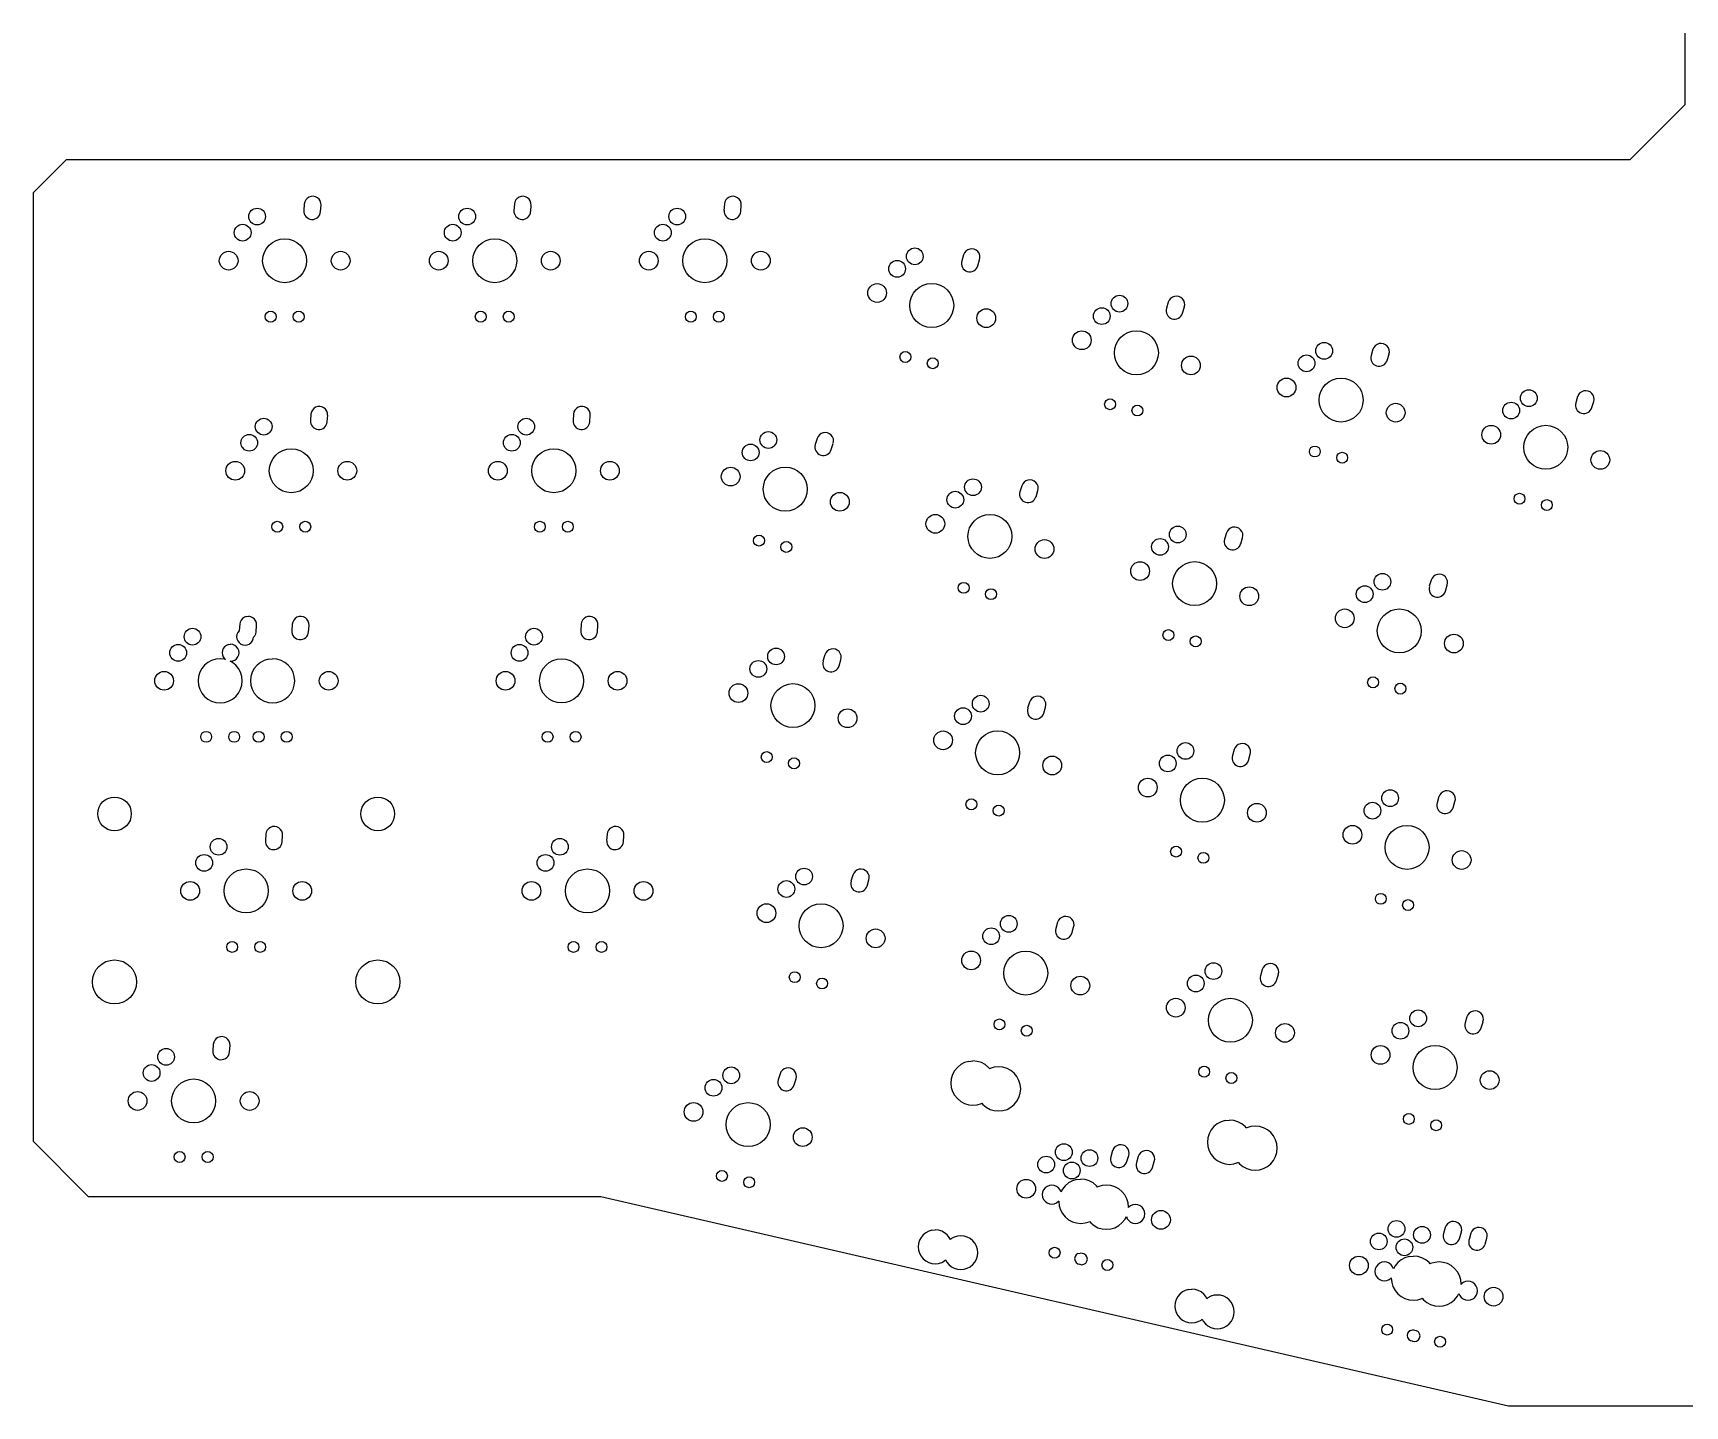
# Model space of a CAD drawing. Header units: millimetres. Extents: x 154.7 to 225.4, y 253.5 to 278.8.
# Drawn here: x 154.67 to 184.63, y 253.51 to 278.41 of the extents above; entities that cross this region are included whole.
import ezdxf

# ---------------------------------------------------------------- set-up
doc = ezdxf.new("R2010")
doc.units = ezdxf.units.MM

msp = doc.modelspace()

# ---------------------------------------------------------------- linework, layer by layer
at = {"color": 7, "linetype": 'Continuous', "lineweight": 25}
for p, q in [((184.633, 278.414), (184.633, 277.114)), ((184.633, 277.114), (183.633, 276.114)), ((155.273, 276.114), (154.673, 275.514)), ((183.633, 276.114), (155.273, 276.114)), ((154.673, 275.514), (154.673, 258.314)), ((159.593, 275.313), (159.585, 275.197)), ((159.889, 275.176), (159.897, 275.292)), ((163.403, 275.313), (163.395, 275.197)), ((163.699, 275.176), (163.707, 275.292)), ((167.213, 275.313), (167.205, 275.197)), ((167.509, 275.176), (167.517, 275.292)), ((171.55, 274.392), (171.516, 274.281)), ((171.807, 274.192), (171.841, 274.303)), ((175.262, 273.535), (175.228, 273.424)), ((175.52, 273.335), (175.554, 273.446)), ((178.975, 272.678), (178.941, 272.567)), ((179.232, 272.478), (179.266, 272.589)), ((182.687, 271.821), (182.653, 271.71)), ((159.713, 271.503), (159.705, 271.387)), ((160.009, 271.366), (160.017, 271.482)), ((164.475, 271.503), (164.467, 271.387)), ((164.771, 271.366), (164.779, 271.482)), ((182.944, 271.621), (182.978, 271.732)), ((168.894, 271.062), (168.86, 270.951)), ((169.151, 270.862), (169.185, 270.973)), ((172.606, 270.205), (172.572, 270.094)), ((172.864, 270.005), (172.898, 270.116)), ((176.319, 269.348), (176.285, 269.237)), ((176.576, 269.148), (176.61, 269.259)), ((180.031, 268.491), (179.997, 268.38)), ((180.288, 268.291), (180.322, 268.402)), ((158.386, 267.543), (158.371, 267.506)), ((158.41, 267.575), (158.386, 267.543)), ((158.413, 267.577), (158.41, 267.575)), ((158.421, 267.693), (158.413, 267.577)), ((158.429, 267.732), (158.421, 267.693)), ((158.447, 267.768), (158.429, 267.732)), ((158.474, 267.798), (158.447, 267.768)), ((158.507, 267.821), (158.474, 267.798)), ((158.545, 267.833), (158.507, 267.821)), ((158.545, 267.833), (158.585, 267.836)), ((158.625, 267.828), (158.585, 267.836)), ((158.661, 267.81), (158.625, 267.828)), ((158.691, 267.783), (158.661, 267.81)), ((158.713, 267.75), (158.691, 267.783)), ((158.712, 267.516), (158.72, 267.556)), ((158.726, 267.712), (158.713, 267.75)), ((158.72, 267.556), (158.728, 267.672)), ((158.728, 267.672), (158.726, 267.712)), ((159.375, 267.693), (159.367, 267.577)), ((159.671, 267.556), (159.679, 267.672)), ((164.615, 267.693), (164.607, 267.577)), ((164.911, 267.556), (164.919, 267.672)), ((158.124, 267.251), (158.109, 267.214)), ((158.148, 267.283), (158.124, 267.251)), ((158.18, 267.308), (158.148, 267.283)), ((158.217, 267.323), (158.18, 267.308)), ((158.217, 267.323), (158.257, 267.328)), ((158.297, 267.323), (158.257, 267.328)), ((158.334, 267.308), (158.297, 267.323)), ((158.366, 267.283), (158.334, 267.308)), ((158.371, 267.506), (158.365, 267.466)), ((158.365, 267.466), (158.371, 267.427)), ((158.39, 267.251), (158.366, 267.283)), ((158.371, 267.427), (158.386, 267.39)), ((158.386, 267.39), (158.41, 267.358)), ((158.406, 267.214), (158.39, 267.251)), ((158.41, 267.358), (158.442, 267.333)), ((158.442, 267.333), (158.479, 267.318)), ((158.479, 267.318), (158.519, 267.313)), ((158.519, 267.313), (158.559, 267.318)), ((158.559, 267.318), (158.596, 267.333)), ((158.596, 267.333), (158.628, 267.358)), ((158.628, 267.358), (158.652, 267.39)), ((158.652, 267.39), (158.668, 267.427)), ((158.668, 267.427), (158.671, 267.455)), ((158.671, 267.455), (158.694, 267.48)), ((158.694, 267.48), (158.712, 267.516)), ((157.783, 266.95), (157.733, 266.889)), ((157.844, 267), (157.783, 266.95)), ((157.913, 267.037), (157.844, 267)), ((157.988, 267.059), (157.913, 267.037)), ((158.067, 267.067), (157.988, 267.059)), ((158.145, 267.059), (158.067, 267.067)), ((158.109, 267.214), (158.103, 267.174)), ((158.103, 267.174), (158.109, 267.135)), ((158.109, 267.135), (158.124, 267.098)), ((158.124, 267.098), (158.148, 267.066)), ((158.164, 267.053), (158.145, 267.059)), ((158.148, 267.066), (158.164, 267.053)), ((158.247, 267.022), (158.257, 267.021)), ((158.289, 267), (158.247, 267.022)), ((158.257, 267.021), (158.297, 267.026)), ((158.35, 266.95), (158.289, 267)), ((158.297, 267.026), (158.334, 267.041)), ((158.334, 267.041), (158.366, 267.066)), ((158.4, 266.889), (158.35, 266.95)), ((158.366, 267.066), (158.39, 267.098)), ((158.39, 267.098), (158.406, 267.135)), ((158.411, 267.174), (158.406, 267.214)), ((158.406, 267.135), (158.411, 267.174)), ((158.736, 266.95), (158.686, 266.889)), ((158.796, 267), (158.736, 266.95)), ((158.866, 267.037), (158.796, 267)), ((158.941, 267.059), (158.866, 267.037)), ((158.941, 267.059), (159.019, 267.067)), ((159.097, 267.059), (159.019, 267.067)), ((159.172, 267.037), (159.097, 267.059)), ((159.242, 267), (159.172, 267.037)), ((159.302, 266.95), (159.242, 267)), ((159.352, 266.889), (159.302, 266.95)), ((169.034, 267.136), (169, 267.025)), ((169.291, 266.936), (169.325, 267.047)), ((157.674, 266.745), (157.666, 266.666)), ((157.666, 266.666), (157.674, 266.588)), ((157.696, 266.82), (157.674, 266.745)), ((157.733, 266.889), (157.696, 266.82)), ((158.437, 266.82), (158.4, 266.889)), ((158.46, 266.745), (158.437, 266.82)), ((158.467, 266.666), (158.46, 266.745)), ((158.46, 266.588), (158.467, 266.666)), ((158.626, 266.745), (158.618, 266.666)), ((158.618, 266.666), (158.626, 266.588)), ((158.649, 266.82), (158.626, 266.745)), ((158.686, 266.889), (158.649, 266.82)), ((159.389, 266.82), (159.352, 266.889)), ((159.412, 266.745), (159.389, 266.82)), ((159.42, 266.666), (159.412, 266.745)), ((159.412, 266.588), (159.42, 266.666)), ((157.674, 266.588), (157.696, 266.513)), ((157.696, 266.513), (157.733, 266.444)), ((157.733, 266.444), (157.783, 266.383)), ((157.783, 266.383), (157.844, 266.333)), ((158.289, 266.333), (158.35, 266.383)), ((158.35, 266.383), (158.4, 266.444)), ((158.4, 266.444), (158.437, 266.513)), ((158.437, 266.513), (158.46, 266.588)), ((158.626, 266.588), (158.649, 266.513)), ((158.649, 266.513), (158.686, 266.444)), ((158.686, 266.444), (158.736, 266.383)), ((158.736, 266.383), (158.796, 266.333)), ((159.242, 266.333), (159.302, 266.383)), ((159.302, 266.383), (159.352, 266.444)), ((159.352, 266.444), (159.389, 266.513)), ((159.389, 266.513), (159.412, 266.588)), ((157.844, 266.333), (157.913, 266.296)), ((157.913, 266.296), (157.988, 266.273)), ((157.988, 266.273), (158.067, 266.266)), ((158.067, 266.266), (158.145, 266.273)), ((158.145, 266.273), (158.22, 266.296)), ((158.22, 266.296), (158.289, 266.333)), ((158.796, 266.333), (158.866, 266.296)), ((158.866, 266.296), (158.941, 266.273)), ((158.941, 266.273), (159.019, 266.266)), ((159.019, 266.266), (159.097, 266.273)), ((159.097, 266.273), (159.172, 266.296)), ((159.172, 266.296), (159.242, 266.333)), ((172.746, 266.279), (172.712, 266.168)), ((173.004, 266.079), (173.038, 266.19)), ((176.459, 265.422), (176.425, 265.311)), ((176.716, 265.222), (176.75, 265.333)), ((180.171, 264.565), (180.137, 264.454)), ((180.428, 264.365), (180.462, 264.476)), ((158.895, 263.883), (158.887, 263.767)), ((159.191, 263.746), (159.199, 263.862)), ((165.085, 263.883), (165.077, 263.767)), ((165.381, 263.746), (165.389, 263.862)), ((169.542, 263.144), (169.508, 263.033)), ((169.8, 262.944), (169.834, 263.055)), ((173.255, 262.287), (173.221, 262.176)), ((173.512, 262.086), (173.546, 262.198)), ((176.967, 261.43), (176.933, 261.318)), ((177.225, 261.229), (177.259, 261.341)), ((180.68, 260.573), (180.646, 260.461)), ((180.937, 260.372), (180.971, 260.483)), ((157.942, 260.073), (157.934, 259.957)), ((158.238, 259.936), (158.246, 260.052)), ((171.643, 259.764), (171.568, 259.742)), ((171.643, 259.764), (171.721, 259.772)), ((171.799, 259.764), (171.721, 259.772)), ((171.874, 259.742), (171.799, 259.764)), ((168.221, 259.539), (168.187, 259.427)), ((171.351, 259.525), (171.328, 259.45)), ((171.388, 259.594), (171.351, 259.525)), ((171.438, 259.655), (171.388, 259.594)), ((171.498, 259.705), (171.438, 259.655)), ((171.568, 259.742), (171.498, 259.705)), ((171.944, 259.705), (171.874, 259.742)), ((172.004, 259.655), (171.944, 259.705)), ((172.024, 259.63), (172.004, 259.655)), ((172.032, 259.634), (172.024, 259.63)), ((172.107, 259.657), (172.032, 259.634)), ((172.185, 259.665), (172.107, 259.657)), ((172.263, 259.657), (172.185, 259.665)), ((172.338, 259.634), (172.263, 259.657)), ((172.408, 259.597), (172.338, 259.634)), ((172.468, 259.548), (172.408, 259.597)), ((172.518, 259.487), (172.468, 259.548)), ((172.555, 259.418), (172.518, 259.487)), ((168.479, 259.338), (168.513, 259.449)), ((171.328, 259.45), (171.32, 259.371)), ((171.32, 259.371), (171.328, 259.293)), ((171.328, 259.293), (171.351, 259.218)), ((171.351, 259.218), (171.388, 259.149)), ((172.578, 259.342), (172.555, 259.418)), ((172.555, 259.111), (172.578, 259.186)), ((172.586, 259.264), (172.578, 259.342)), ((172.578, 259.186), (172.586, 259.264)), ((171.388, 259.149), (171.438, 259.088)), ((171.438, 259.088), (171.498, 259.038)), ((171.498, 259.038), (171.568, 259.001)), ((171.568, 259.001), (171.643, 258.978)), ((171.643, 258.978), (171.721, 258.971)), ((171.721, 258.971), (171.799, 258.978)), ((171.799, 258.978), (171.874, 259.001)), ((171.874, 259.001), (171.882, 259.005)), ((171.882, 259.005), (171.902, 258.981)), ((171.902, 258.981), (171.962, 258.931)), ((171.962, 258.931), (172.032, 258.894)), ((172.032, 258.894), (172.107, 258.871)), ((172.107, 258.871), (172.185, 258.864)), ((172.185, 258.864), (172.263, 258.871)), ((172.263, 258.871), (172.338, 258.894)), ((172.338, 258.894), (172.408, 258.931)), ((172.408, 258.931), (172.468, 258.981)), ((172.468, 258.981), (172.518, 259.042)), ((172.518, 259.042), (172.555, 259.111)), ((176.09, 258.581), (176.041, 258.52)), ((176.151, 258.63), (176.09, 258.581)), ((176.22, 258.667), (176.151, 258.63)), ((176.296, 258.69), (176.22, 258.667)), ((176.296, 258.69), (176.374, 258.698)), ((176.452, 258.69), (176.374, 258.698)), ((176.527, 258.667), (176.452, 258.69)), ((176.596, 258.63), (176.527, 258.667)), ((176.657, 258.581), (176.596, 258.63)), ((176.677, 258.556), (176.657, 258.581)), ((176.685, 258.56), (176.677, 258.556)), ((176.76, 258.583), (176.685, 258.56)), ((176.838, 258.591), (176.76, 258.583)), ((176.916, 258.583), (176.838, 258.591)), ((176.991, 258.56), (176.916, 258.583)), ((177.061, 258.523), (176.991, 258.56)), ((154.673, 258.314), (155.673, 257.314)), ((175.981, 258.375), (175.973, 258.297)), ((175.973, 258.297), (175.981, 258.219)), ((176.004, 258.451), (175.981, 258.375)), ((176.041, 258.52), (176.004, 258.451)), ((177.121, 258.473), (177.061, 258.523)), ((177.171, 258.413), (177.121, 258.473)), ((177.208, 258.343), (177.171, 258.413)), ((177.231, 258.268), (177.208, 258.343)), ((177.239, 258.19), (177.231, 258.268)), ((174.254, 258.146), (174.22, 258.035)), ((174.511, 257.946), (174.545, 258.057)), ((174.718, 258.039), (174.684, 257.928)), ((175.981, 258.219), (176.004, 258.144)), ((176.004, 258.144), (176.041, 258.075)), ((176.041, 258.075), (176.09, 258.014)), ((176.09, 258.014), (176.151, 257.964)), ((176.151, 257.964), (176.22, 257.927)), ((177.121, 257.907), (177.171, 257.967)), ((177.171, 257.967), (177.208, 258.037)), ((177.208, 258.037), (177.231, 258.112)), ((177.231, 258.112), (177.239, 258.19)), ((174.975, 257.838), (175.009, 257.95)), ((176.22, 257.927), (176.296, 257.904)), ((176.296, 257.904), (176.374, 257.896)), ((176.374, 257.896), (176.452, 257.904)), ((176.452, 257.904), (176.527, 257.927)), ((176.527, 257.927), (176.535, 257.931)), ((176.535, 257.931), (176.555, 257.907)), ((176.555, 257.907), (176.615, 257.857)), ((176.615, 257.857), (176.685, 257.82)), ((176.685, 257.82), (176.76, 257.797)), ((176.76, 257.797), (176.838, 257.789)), ((176.838, 257.789), (176.916, 257.797)), ((176.916, 257.797), (176.991, 257.82)), ((176.991, 257.82), (177.061, 257.857)), ((177.061, 257.857), (177.121, 257.907)), ((172.984, 257.391), (172.978, 257.347)), ((173.001, 257.433), (172.984, 257.391)), ((173.029, 257.468), (173.001, 257.433)), ((173.064, 257.496), (173.029, 257.468)), ((173.106, 257.513), (173.064, 257.496)), ((173.15, 257.519), (173.106, 257.513)), ((173.195, 257.513), (173.15, 257.519)), ((173.236, 257.496), (173.195, 257.513)), ((173.271, 257.468), (173.236, 257.496)), ((173.299, 257.433), (173.271, 257.468)), ((173.314, 257.395), (173.299, 257.433)), ((173.343, 257.448), (173.314, 257.395)), ((173.393, 257.509), (173.343, 257.448)), ((173.453, 257.559), (173.393, 257.509)), ((173.523, 257.596), (173.453, 257.559)), ((173.598, 257.619), (173.523, 257.596)), ((173.598, 257.619), (173.676, 257.626)), ((173.754, 257.619), (173.676, 257.626)), ((173.829, 257.596), (173.754, 257.619)), ((173.899, 257.559), (173.829, 257.596)), ((173.959, 257.509), (173.899, 257.559)), ((173.979, 257.485), (173.959, 257.509)), ((173.987, 257.489), (173.979, 257.485)), ((174.062, 257.511), (173.987, 257.489)), ((174.14, 257.519), (174.062, 257.511)), ((174.218, 257.511), (174.14, 257.519)), ((174.293, 257.489), (174.218, 257.511)), ((174.363, 257.452), (174.293, 257.489)), ((174.423, 257.402), (174.363, 257.452)), ((174.473, 257.341), (174.423, 257.402)), ((155.673, 257.314), (164.973, 257.314)), ((164.973, 257.314), (181.433, 253.514)), ((172.978, 257.347), (172.984, 257.303)), ((172.984, 257.303), (173.001, 257.261)), ((173.001, 257.261), (173.029, 257.226)), ((173.029, 257.226), (173.064, 257.198)), ((173.064, 257.198), (173.106, 257.181)), ((173.106, 257.181), (173.15, 257.175)), ((173.15, 257.175), (173.195, 257.181)), ((173.195, 257.181), (173.236, 257.198)), ((173.236, 257.198), (173.271, 257.226)), ((173.271, 257.226), (173.276, 257.231)), ((173.276, 257.231), (173.275, 257.226)), ((173.275, 257.226), (173.283, 257.147)), ((173.283, 257.147), (173.306, 257.072)), ((173.306, 257.072), (173.343, 257.003)), ((174.51, 257.272), (174.473, 257.341)), ((174.533, 257.197), (174.51, 257.272)), ((174.541, 257.118), (174.533, 257.197)), ((174.54, 257.113), (174.541, 257.118)), ((174.545, 257.118), (174.54, 257.113)), ((174.58, 257.146), (174.545, 257.118)), ((174.622, 257.163), (174.58, 257.146)), ((174.666, 257.169), (174.622, 257.163)), ((174.71, 257.163), (174.666, 257.169)), ((174.752, 257.146), (174.71, 257.163)), ((174.787, 257.118), (174.752, 257.146)), ((174.815, 257.083), (174.787, 257.118)), ((174.832, 257.041), (174.815, 257.083)), ((173.343, 257.003), (173.393, 256.942)), ((173.393, 256.942), (173.453, 256.892)), ((173.453, 256.892), (173.523, 256.855)), ((173.523, 256.855), (173.598, 256.833)), ((173.598, 256.833), (173.676, 256.825)), ((173.676, 256.825), (173.754, 256.833)), ((173.754, 256.833), (173.829, 256.855)), ((173.829, 256.855), (173.837, 256.859)), ((173.837, 256.859), (173.857, 256.835)), ((173.857, 256.835), (173.917, 256.785)), ((173.917, 256.785), (173.987, 256.748)), ((174.293, 256.748), (174.363, 256.785)), ((174.363, 256.785), (174.423, 256.835)), ((174.423, 256.835), (174.473, 256.896)), ((174.473, 256.896), (174.502, 256.949)), ((174.502, 256.949), (174.517, 256.911)), ((174.517, 256.911), (174.545, 256.876)), ((174.545, 256.876), (174.58, 256.848)), ((174.58, 256.848), (174.622, 256.831)), ((174.622, 256.831), (174.666, 256.825)), ((174.666, 256.825), (174.71, 256.831)), ((174.71, 256.831), (174.752, 256.848)), ((174.752, 256.848), (174.787, 256.876)), ((174.787, 256.876), (174.815, 256.911)), ((174.815, 256.911), (174.832, 256.953)), ((174.838, 256.997), (174.832, 257.041)), ((174.832, 256.953), (174.838, 256.997)), ((170.735, 256.461), (170.729, 256.401)), ((170.752, 256.519), (170.735, 256.461)), ((170.781, 256.572), (170.752, 256.519)), ((170.819, 256.618), (170.781, 256.572)), ((170.865, 256.656), (170.819, 256.618)), ((170.918, 256.684), (170.865, 256.656)), ((170.976, 256.702), (170.918, 256.684)), ((170.976, 256.702), (171.035, 256.708)), ((171.095, 256.702), (171.035, 256.708)), ((171.153, 256.684), (171.095, 256.702)), ((171.206, 256.656), (171.153, 256.684)), ((171.252, 256.618), (171.206, 256.656)), ((171.29, 256.572), (171.252, 256.618)), ((171.31, 256.534), (171.29, 256.572)), ((171.329, 256.549), (171.31, 256.534)), ((171.382, 256.577), (171.329, 256.549)), ((171.44, 256.595), (171.382, 256.577)), ((171.499, 256.601), (171.44, 256.595)), ((171.559, 256.595), (171.499, 256.601)), ((171.617, 256.577), (171.559, 256.595)), ((171.67, 256.549), (171.617, 256.577)), ((171.716, 256.511), (171.67, 256.549)), ((171.754, 256.465), (171.716, 256.511)), ((171.782, 256.412), (171.754, 256.465)), ((173.987, 256.748), (174.062, 256.725)), ((174.062, 256.725), (174.14, 256.718)), ((174.14, 256.718), (174.218, 256.725)), ((174.218, 256.725), (174.293, 256.748)), ((180.286, 256.753), (180.253, 256.642)), ((180.544, 256.553), (180.578, 256.664)), ((180.751, 256.646), (180.717, 256.535)), ((181.008, 256.446), (181.042, 256.557)), ((170.729, 256.401), (170.735, 256.342)), ((170.735, 256.342), (170.752, 256.284)), ((170.752, 256.284), (170.781, 256.231)), ((170.781, 256.231), (170.819, 256.185)), ((170.819, 256.185), (170.865, 256.147)), ((171.206, 256.147), (171.224, 256.162)), ((171.224, 256.162), (171.245, 256.124)), ((171.754, 256.124), (171.782, 256.177)), ((171.8, 256.354), (171.782, 256.412)), ((171.782, 256.177), (171.8, 256.235)), ((171.806, 256.294), (171.8, 256.354)), ((171.8, 256.235), (171.806, 256.294)), ((173.571, 256.224), (173.563, 256.186)), ((173.563, 256.186), (173.571, 256.147)), ((173.593, 256.257), (173.571, 256.224)), ((173.625, 256.279), (173.593, 256.257)), ((173.625, 256.279), (173.664, 256.287)), ((173.703, 256.279), (173.664, 256.287)), ((173.705, 256.278), (173.703, 256.279)), ((173.734, 256.272), (173.705, 256.278)), ((173.766, 256.25), (173.734, 256.272)), ((173.788, 256.217), (173.766, 256.25)), ((173.796, 256.178), (173.788, 256.217)), ((173.788, 256.14), (173.796, 256.178)), ((179.486, 256.166), (179.425, 256.116)), ((179.555, 256.203), (179.486, 256.166)), ((179.63, 256.226), (179.555, 256.203)), ((179.63, 256.226), (179.709, 256.234)), ((179.787, 256.226), (179.709, 256.234)), ((179.862, 256.203), (179.787, 256.226)), ((179.931, 256.166), (179.862, 256.203)), ((179.992, 256.116), (179.931, 256.166)), ((170.865, 256.147), (170.918, 256.119)), ((170.918, 256.119), (170.976, 256.101)), ((170.976, 256.101), (171.035, 256.095)), ((171.035, 256.095), (171.095, 256.101)), ((171.095, 256.101), (171.153, 256.119)), ((171.153, 256.119), (171.206, 256.147)), ((171.245, 256.124), (171.283, 256.078)), ((171.283, 256.078), (171.329, 256.04)), ((171.329, 256.04), (171.382, 256.011)), ((171.382, 256.011), (171.44, 255.994)), ((171.44, 255.994), (171.499, 255.988)), ((171.499, 255.988), (171.559, 255.994)), ((171.559, 255.994), (171.617, 256.011)), ((171.617, 256.011), (171.67, 256.04)), ((171.67, 256.04), (171.716, 256.078)), ((171.716, 256.078), (171.754, 256.124)), ((173.571, 256.147), (173.593, 256.114)), ((173.593, 256.114), (173.625, 256.092)), ((173.625, 256.092), (173.654, 256.087)), ((173.654, 256.087), (173.656, 256.085)), ((173.656, 256.085), (173.695, 256.077)), ((173.695, 256.077), (173.734, 256.085)), ((173.734, 256.085), (173.766, 256.107)), ((173.766, 256.107), (173.788, 256.14)), ((179.017, 255.999), (179.011, 255.954)), ((179.011, 255.954), (179.017, 255.91)), ((179.034, 256.04), (179.017, 255.999)), ((179.017, 255.91), (179.034, 255.868)), ((179.061, 256.076), (179.034, 256.04)), ((179.034, 255.868), (179.061, 255.833)), ((179.097, 256.103), (179.061, 256.076)), ((179.138, 256.12), (179.097, 256.103)), ((179.183, 256.126), (179.138, 256.12)), ((179.227, 256.12), (179.183, 256.126)), ((179.269, 256.103), (179.227, 256.12)), ((179.304, 256.076), (179.269, 256.103)), ((179.331, 256.04), (179.304, 256.076)), ((179.347, 256.002), (179.331, 256.04)), ((179.375, 256.055), (179.347, 256.002)), ((179.425, 256.116), (179.375, 256.055)), ((180.012, 256.092), (179.992, 256.116)), ((180.019, 256.096), (180.012, 256.092)), ((180.094, 256.119), (180.019, 256.096)), ((180.173, 256.126), (180.094, 256.119)), ((180.251, 256.119), (180.173, 256.126)), ((180.326, 256.096), (180.251, 256.119)), ((180.395, 256.059), (180.326, 256.096)), ((180.456, 256.009), (180.395, 256.059)), ((180.506, 255.948), (180.456, 256.009)), ((180.543, 255.879), (180.506, 255.948)), ((180.566, 255.804), (180.543, 255.879)), ((175.518, 255.582), (175.472, 255.544)), ((175.571, 255.61), (175.518, 255.582)), ((175.628, 255.628), (175.571, 255.61)), ((175.628, 255.628), (175.688, 255.634)), ((175.748, 255.628), (175.688, 255.634)), ((175.805, 255.61), (175.748, 255.628)), ((175.858, 255.582), (175.805, 255.61)), ((175.905, 255.544), (175.858, 255.582)), ((179.061, 255.833), (179.097, 255.806)), ((179.097, 255.806), (179.138, 255.788)), ((179.138, 255.788), (179.183, 255.783)), ((179.183, 255.783), (179.227, 255.788)), ((179.227, 255.788), (179.269, 255.806)), ((179.269, 255.806), (179.304, 255.833)), ((179.304, 255.833), (179.308, 255.839)), ((179.308, 255.839), (179.308, 255.833)), ((179.308, 255.833), (179.316, 255.755)), ((179.316, 255.755), (179.338, 255.68)), ((179.338, 255.68), (179.375, 255.61)), ((179.375, 255.61), (179.425, 255.55)), ((180.573, 255.726), (180.566, 255.804)), ((180.573, 255.72), (180.573, 255.726)), ((180.577, 255.726), (180.573, 255.72)), ((180.613, 255.753), (180.577, 255.726)), ((180.654, 255.77), (180.613, 255.753)), ((180.699, 255.776), (180.654, 255.77)), ((180.743, 255.77), (180.699, 255.776)), ((180.784, 255.753), (180.743, 255.77)), ((180.82, 255.726), (180.784, 255.753)), ((180.847, 255.69), (180.82, 255.726)), ((180.864, 255.649), (180.847, 255.69)), ((180.847, 255.518), (180.864, 255.56)), ((180.87, 255.604), (180.864, 255.649)), ((180.864, 255.56), (180.87, 255.604)), ((175.388, 255.387), (175.382, 255.327)), ((175.382, 255.327), (175.388, 255.268)), ((175.405, 255.445), (175.388, 255.387)), ((175.388, 255.268), (175.405, 255.21)), ((175.434, 255.497), (175.405, 255.445)), ((175.472, 255.544), (175.434, 255.497)), ((175.943, 255.497), (175.905, 255.544)), ((175.963, 255.459), (175.943, 255.497)), ((175.982, 255.475), (175.963, 255.459)), ((176.035, 255.503), (175.982, 255.475)), ((176.092, 255.521), (176.035, 255.503)), ((176.152, 255.526), (176.092, 255.521)), ((176.212, 255.521), (176.152, 255.526)), ((176.269, 255.503), (176.212, 255.521)), ((176.322, 255.475), (176.269, 255.503)), ((176.369, 255.437), (176.322, 255.475)), ((176.407, 255.39), (176.369, 255.437)), ((176.435, 255.337), (176.407, 255.39)), ((176.453, 255.28), (176.435, 255.337)), ((176.459, 255.22), (176.453, 255.28)), ((179.425, 255.55), (179.486, 255.5)), ((179.486, 255.5), (179.555, 255.463)), ((179.555, 255.463), (179.63, 255.44)), ((179.63, 255.44), (179.709, 255.432)), ((179.709, 255.432), (179.787, 255.44)), ((179.787, 255.44), (179.862, 255.463)), ((179.862, 255.463), (179.869, 255.467)), ((179.869, 255.467), (179.889, 255.442)), ((179.889, 255.442), (179.95, 255.393)), ((179.95, 255.393), (180.019, 255.356)), ((180.019, 255.356), (180.094, 255.333)), ((180.094, 255.333), (180.173, 255.325)), ((180.173, 255.325), (180.251, 255.333)), ((180.251, 255.333), (180.326, 255.356)), ((180.326, 255.356), (180.395, 255.393)), ((180.395, 255.393), (180.456, 255.442)), ((180.456, 255.442), (180.506, 255.503)), ((180.506, 255.503), (180.534, 255.556)), ((180.534, 255.556), (180.55, 255.518)), ((180.55, 255.518), (180.577, 255.483)), ((180.577, 255.483), (180.613, 255.456)), ((180.613, 255.456), (180.654, 255.439)), ((180.654, 255.439), (180.699, 255.433)), ((180.699, 255.433), (180.743, 255.439)), ((180.743, 255.439), (180.784, 255.456)), ((180.784, 255.456), (180.82, 255.483)), ((180.82, 255.483), (180.847, 255.518)), ((175.405, 255.21), (175.434, 255.157)), ((175.434, 255.157), (175.472, 255.111)), ((175.472, 255.111), (175.518, 255.073)), ((175.518, 255.073), (175.571, 255.044)), ((175.571, 255.044), (175.628, 255.027)), ((175.628, 255.027), (175.688, 255.021)), ((175.688, 255.021), (175.748, 255.027)), ((175.748, 255.027), (175.805, 255.044)), ((175.805, 255.044), (175.858, 255.073)), ((175.858, 255.073), (175.877, 255.088)), ((175.877, 255.088), (175.898, 255.05)), ((175.898, 255.05), (175.936, 255.004)), ((175.936, 255.004), (175.982, 254.966)), ((175.982, 254.966), (176.035, 254.937)), ((176.269, 254.937), (176.322, 254.966)), ((176.322, 254.966), (176.369, 255.004)), ((176.369, 255.004), (176.407, 255.05)), ((176.407, 255.05), (176.435, 255.103)), ((176.435, 255.103), (176.453, 255.16)), ((176.453, 255.16), (176.459, 255.22)), ((176.035, 254.937), (176.092, 254.92)), ((176.092, 254.92), (176.152, 254.914)), ((176.152, 254.914), (176.212, 254.92)), ((176.212, 254.92), (176.269, 254.937)), ((179.603, 254.832), (179.596, 254.793)), ((179.596, 254.793), (179.603, 254.754)), ((179.625, 254.864), (179.603, 254.832)), ((179.603, 254.754), (179.625, 254.721)), ((179.658, 254.886), (179.625, 254.864)), ((179.625, 254.721), (179.658, 254.7)), ((179.658, 254.886), (179.697, 254.894)), ((179.658, 254.7), (179.687, 254.694)), ((179.687, 254.694), (179.689, 254.692)), ((179.689, 254.692), (179.728, 254.685)), ((179.735, 254.886), (179.697, 254.894)), ((179.728, 254.685), (179.766, 254.692)), ((179.737, 254.885), (179.735, 254.886)), ((179.766, 254.879), (179.737, 254.885)), ((179.799, 254.857), (179.766, 254.879)), ((179.766, 254.692), (179.799, 254.714)), ((179.821, 254.824), (179.799, 254.857)), ((179.799, 254.714), (179.821, 254.747)), ((179.829, 254.786), (179.821, 254.824)), ((179.821, 254.747), (179.829, 254.786)), ((181.433, 253.514), (187.408, 253.514))]:
    msp.add_line(p, q, dxfattribs=at)
for centre, radius in [((158.737, 275.086), 0.152), ((162.547, 275.086), 0.152), ((166.357, 275.086), 0.152), ((158.475, 274.794), 0.152), ((162.285, 274.794), 0.152), ((166.095, 274.794), 0.152), ((158.221, 274.286), 0.17), ((159.237, 274.286), 0.399), ((160.253, 274.286), 0.17), ((162.031, 274.286), 0.17), ((163.047, 274.286), 0.399), ((164.063, 274.286), 0.17), ((165.841, 274.286), 0.17), ((166.857, 274.286), 0.399), ((167.873, 274.286), 0.17), ((170.665, 274.364), 0.152), ((170.344, 274.138), 0.152), ((169.982, 273.7), 0.17), ((170.972, 273.472), 0.399), ((174.377, 273.507), 0.152), ((158.983, 273.27), 0.0991), ((159.491, 273.27), 0.0991), ((162.793, 273.27), 0.0991), ((163.301, 273.27), 0.0991), ((166.603, 273.27), 0.0991), ((167.111, 273.27), 0.0991), ((171.962, 273.243), 0.17), ((174.056, 273.281), 0.152), ((173.694, 272.843), 0.17), ((174.684, 272.615), 0.399), ((170.496, 272.539), 0.0991), ((178.09, 272.65), 0.152), ((170.991, 272.425), 0.0991), ((175.674, 272.386), 0.17), ((177.769, 272.424), 0.152), ((177.407, 271.986), 0.17), ((178.397, 271.758), 0.399), ((174.208, 271.682), 0.0991), ((181.802, 271.793), 0.152), ((174.703, 271.568), 0.0991), ((179.387, 271.529), 0.17), ((181.481, 271.567), 0.152), ((158.857, 271.276), 0.152), ((163.619, 271.276), 0.152), ((168.009, 271.034), 0.152), ((181.119, 271.129), 0.17), ((182.109, 270.901), 0.399), ((158.595, 270.984), 0.152), ((159.357, 270.476), 0.399), ((163.357, 270.984), 0.152), ((164.119, 270.476), 0.399), ((167.688, 270.808), 0.152), ((177.921, 270.825), 0.0991), ((183.099, 270.672), 0.17), ((158.341, 270.476), 0.17), ((160.373, 270.476), 0.17), ((163.103, 270.476), 0.17), ((165.135, 270.476), 0.17), ((167.326, 270.37), 0.17), ((168.316, 270.142), 0.399), ((178.416, 270.711), 0.0991), ((171.721, 270.177), 0.152), ((169.306, 269.913), 0.17), ((171.4, 269.951), 0.152), ((181.633, 269.968), 0.0991), ((182.128, 269.854), 0.0991), ((171.038, 269.513), 0.17), ((172.028, 269.285), 0.399), ((159.103, 269.46), 0.0991), ((159.611, 269.46), 0.0991), ((163.865, 269.46), 0.0991), ((164.373, 269.46), 0.0991), ((175.434, 269.32), 0.152), ((167.84, 269.209), 0.0991), ((168.335, 269.095), 0.0991), ((173.018, 269.056), 0.17), ((175.113, 269.094), 0.152), ((174.751, 268.656), 0.17), ((175.741, 268.428), 0.399), ((171.552, 268.352), 0.0991), ((179.146, 268.463), 0.152), ((172.047, 268.238), 0.0991), ((176.731, 268.199), 0.17), ((178.825, 268.237), 0.152), ((178.463, 267.799), 0.17), ((179.453, 267.571), 0.399), ((157.567, 267.466), 0.152), ((163.759, 267.466), 0.152), ((175.265, 267.495), 0.0991), ((157.305, 267.174), 0.152), ((163.497, 267.174), 0.152), ((168.149, 267.108), 0.152), ((175.76, 267.381), 0.0991), ((180.443, 267.342), 0.17), ((164.259, 266.666), 0.399), ((167.828, 266.882), 0.152), ((157.051, 266.666), 0.17), ((160.035, 266.666), 0.17), ((163.243, 266.666), 0.17), ((165.275, 266.666), 0.17), ((178.977, 266.638), 0.0991), ((167.466, 266.444), 0.17), ((168.456, 266.216), 0.399), ((171.861, 266.251), 0.152), ((179.472, 266.524), 0.0991), ((169.446, 265.987), 0.17), ((171.54, 266.025), 0.152), ((157.813, 265.65), 0.0991), ((158.321, 265.65), 0.0991), ((158.765, 265.65), 0.0991), ((159.273, 265.65), 0.0991), ((164.005, 265.65), 0.0991), ((164.513, 265.65), 0.0991), ((171.178, 265.587), 0.17), ((172.168, 265.359), 0.399), ((175.574, 265.394), 0.152), ((167.98, 265.283), 0.0991), ((168.475, 265.169), 0.0991), ((173.158, 265.13), 0.17), ((175.253, 265.168), 0.152), ((174.891, 264.73), 0.17), ((175.881, 264.502), 0.399), ((156.151, 264.253), 0.305), ((160.926, 264.253), 0.305), ((179.286, 264.537), 0.152), ((171.692, 264.426), 0.0991), ((172.187, 264.312), 0.0991), ((176.871, 264.273), 0.17), ((178.965, 264.311), 0.152), ((178.603, 263.873), 0.17), ((179.593, 263.645), 0.399), ((158.039, 263.656), 0.152), ((164.229, 263.656), 0.152), ((175.405, 263.569), 0.0991), ((157.777, 263.364), 0.152), ((163.967, 263.364), 0.152), ((175.9, 263.455), 0.0991), ((180.583, 263.416), 0.17), ((158.539, 262.856), 0.399), ((164.729, 262.856), 0.399), ((168.657, 263.116), 0.152), ((157.523, 262.856), 0.17), ((159.555, 262.856), 0.17), ((163.713, 262.856), 0.17), ((165.745, 262.856), 0.17), ((168.336, 262.89), 0.152), ((179.117, 262.712), 0.0991), ((167.975, 262.452), 0.17), ((168.965, 262.224), 0.399), ((179.612, 262.598), 0.0991), ((169.955, 261.995), 0.17), ((172.049, 262.033), 0.152), ((172.37, 262.258), 0.152), ((158.285, 261.84), 0.0991), ((158.793, 261.84), 0.0991), ((164.475, 261.84), 0.0991), ((164.983, 261.84), 0.0991), ((156.151, 261.205), 0.399), ((160.926, 261.205), 0.399), ((171.687, 261.595), 0.17), ((172.677, 261.366), 0.399), ((176.082, 261.401), 0.152), ((168.489, 261.291), 0.0991), ((168.984, 261.176), 0.0991), ((173.667, 261.138), 0.17), ((175.761, 261.176), 0.152), ((175.399, 260.738), 0.17), ((176.389, 260.509), 0.399), ((179.794, 260.544), 0.152), ((172.201, 260.434), 0.0991), ((172.696, 260.319), 0.0991), ((177.379, 260.281), 0.17), ((179.473, 260.319), 0.152), ((157.086, 259.846), 0.152), ((179.112, 259.881), 0.17), ((180.102, 259.652), 0.399), ((156.824, 259.554), 0.152), ((167.336, 259.51), 0.152), ((175.913, 259.577), 0.0991), ((176.408, 259.462), 0.0991), ((181.092, 259.424), 0.17), ((156.57, 259.046), 0.17), ((157.586, 259.046), 0.399), ((158.602, 259.046), 0.17), ((167.015, 259.285), 0.152), ((166.654, 258.847), 0.17), ((167.644, 258.618), 0.399), ((168.633, 258.39), 0.17), ((179.626, 258.72), 0.0991), ((180.121, 258.605), 0.0991), ((173.369, 258.118), 0.152), ((157.332, 258.03), 0.0991), ((157.84, 258.03), 0.0991), ((173.048, 257.892), 0.152), ((173.833, 258.01), 0.152), ((167.167, 257.686), 0.0991), ((167.662, 257.571), 0.0991), ((173.512, 257.785), 0.152), ((172.686, 257.454), 0.17), ((175.13, 256.89), 0.17), ((179.401, 256.725), 0.152), ((179.865, 256.618), 0.152), ((179.08, 256.499), 0.152), ((179.545, 256.392), 0.152), ((173.2, 256.293), 0.0991), ((174.159, 256.071), 0.0991), ((178.719, 256.061), 0.17), ((181.163, 255.497), 0.17), ((179.233, 254.9), 0.0991), ((180.192, 254.679), 0.0991)]:
    msp.add_circle(centre, radius, dxfattribs=at)
for centre, start, end in [((159.745, 275.302), 356, 176), ((163.555, 275.302), 356, 176), ((167.365, 275.302), 356, 176), ((159.737, 275.186), 176, 356), ((163.547, 275.186), 176, 356), ((167.357, 275.186), 176, 356), ((171.696, 274.348), 343, 163), ((171.662, 274.236), 163, 343), ((175.408, 273.49), 343, 163), ((175.374, 273.379), 163, 343), ((179.12, 272.633), 343, 163), ((179.086, 272.522), 163, 343), ((182.833, 271.776), 343, 163), ((159.865, 271.492), 356, 176), ((164.627, 271.492), 356, 176), ((182.799, 271.665), 163, 343), ((159.857, 271.376), 176, 356), ((164.619, 271.376), 176, 356), ((169.04, 271.018), 343, 163), ((169.006, 270.906), 163, 343), ((172.752, 270.16), 343, 163), ((172.718, 270.049), 163, 343), ((176.464, 269.303), 343, 163), ((176.43, 269.192), 163, 343), ((180.177, 268.446), 343, 163), ((180.143, 268.335), 163, 343), ((159.519, 267.566), 176, 356), ((159.527, 267.682), 356, 176), ((164.759, 267.566), 176, 356), ((164.767, 267.682), 356, 176), ((169.18, 267.092), 343, 163), ((169.146, 266.98), 163, 343), ((172.892, 266.234), 343, 163), ((172.858, 266.123), 163, 343), ((176.604, 265.377), 343, 163), ((176.57, 265.266), 163, 343), ((180.317, 264.52), 343, 163), ((180.283, 264.409), 163, 343), ((159.047, 263.872), 356, 176), ((165.237, 263.872), 356, 176), ((159.039, 263.756), 176, 356), ((165.229, 263.756), 176, 356), ((169.688, 263.099), 343, 163), ((169.654, 262.988), 163, 343), ((173.367, 262.131), 163, 343), ((173.401, 262.242), 343, 163), ((177.079, 261.274), 163, 343), ((177.113, 261.385), 343, 163), ((180.825, 260.528), 343, 163), ((180.791, 260.417), 163, 343), ((158.094, 260.062), 356, 176), ((158.086, 259.946), 176, 356), ((168.367, 259.494), 343, 163), ((168.333, 259.383), 163, 343), ((174.366, 257.99), 163, 343), ((174.4, 258.101), 343, 163), ((174.864, 257.994), 343, 163), ((174.83, 257.883), 163, 343), ((180.432, 256.709), 343, 163), ((180.398, 256.597), 163, 343), ((180.862, 256.49), 163, 343), ((180.896, 256.601), 343, 163)]:
    msp.add_arc(centre, 0.152, start, end, dxfattribs=at)

doc.saveas('drawing.dxf')
